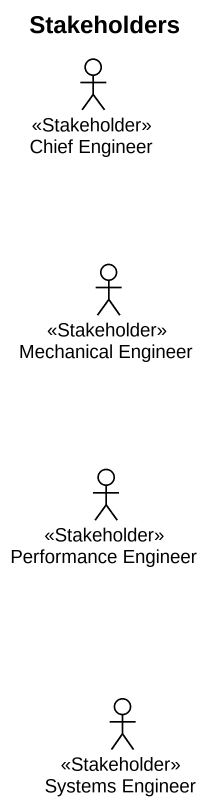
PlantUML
@startuml
title Stakeholders
actor "Chief Engineer" as Chief_Engineer <<Stakeholder>>
actor "Mechanical Engineer" as Mechanical_Engineer <<Stakeholder>>
actor "Performance Engineer" as Performance_Engineer <<Stakeholder>>
actor "Systems Engineer" as Systems_Engineer <<Stakeholder>>
@enduml
